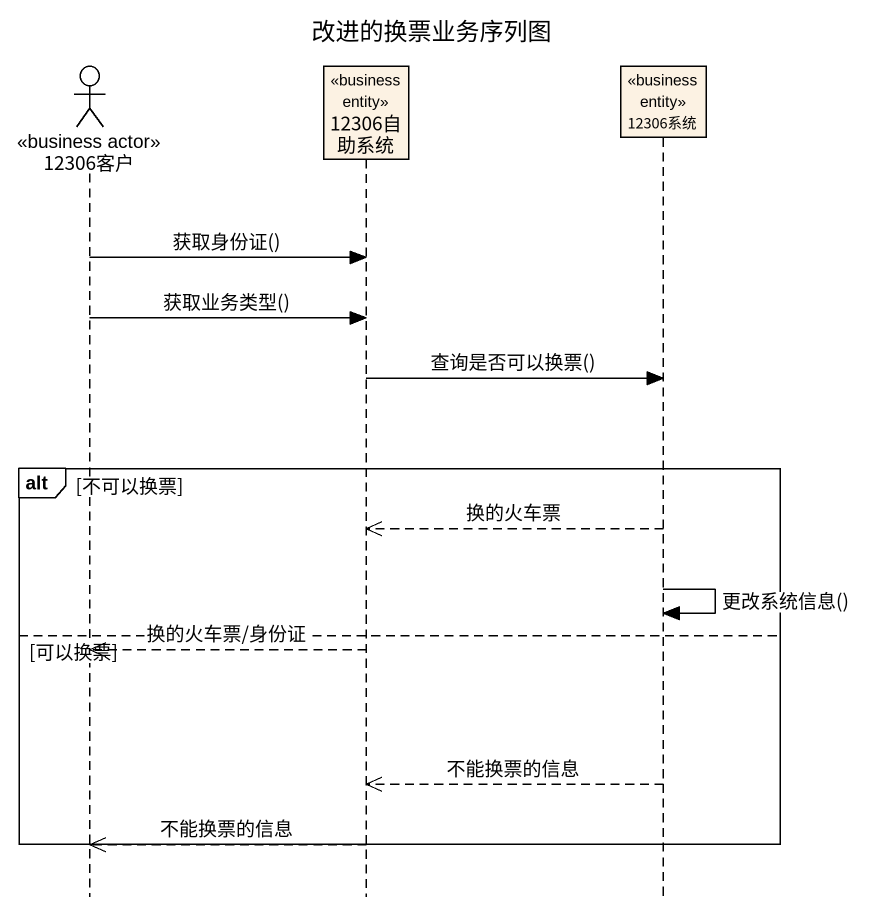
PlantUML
@startuml
title 改进的换票业务序列图
hide footbox
actor "12306客户" as a12306客户 <<business actor>>
participant "12306自助系统" as c12306自助系统 <<business entity>>
participant "12306系统" as c12306系统 <<business entity>>

a12306客户 -> c12306自助系统 : 获取身份证()
a12306客户 -> c12306自助系统 : 获取业务类型()
c12306自助系统 -> c12306系统 : 查询是否可以换票()
alt 不可以换票
  c12306系统 -->> c12306自助系统 : 换的火车票
  c12306系统 -> c12306系统 : 更改系统信息()
else 可以换票
  c12306自助系统 -->> a12306客户 : 换的火车票/身份证
  c12306系统 -->> c12306自助系统 : 不能换票的信息
  c12306自助系统 -->> a12306客户 : 不能换票的信息
end
@enduml
